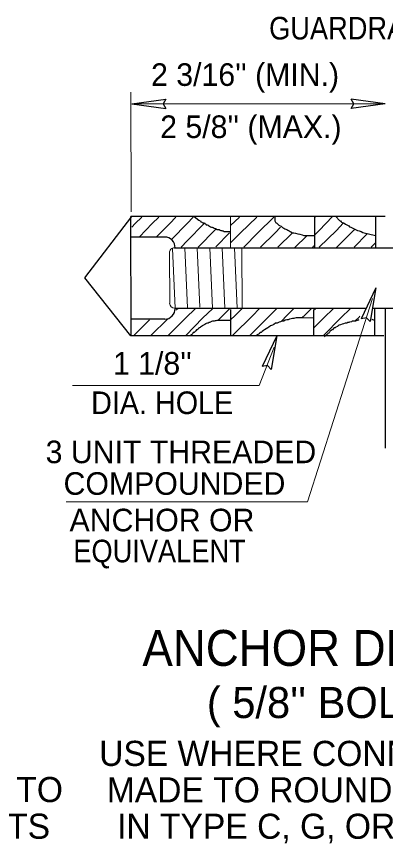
# Model space of a CAD drawing. Extents: x -13 to 934, y -9 to 295.
# Drawn here: x 638.04 to 656.88, y 109.76 to 152.02 of the extents above; entities that cross this region are included whole.
import ezdxf

# ---------------------------------------------------------------- set-up
doc = ezdxf.new("R2010")
doc.units = 0
doc.header["$LTSCALE"] = 0.51
doc.layers.add('1', color=7, linetype='Continuous', lineweight=13)

msp = doc.modelspace()

# ---------------------------------------------------------------- linework, layer by layer
at = {"layer": '1'}
for p, q in [((643.8909, 142.0369), (643.8797, 148.1573)), ((656.8668, 147.5585), (643.9358, 147.5585)), ((644.9751, 141.4387), (645.3137, 141.7662)), ((645.8678, 141.4387), (646.1826, 141.7662)), ((646.7477, 141.4387), (647.0641, 141.7662)), ((648.9617, 141.7662), (648.9617, 140.1953)), ((648.9722, 141.3475), (649.4244, 141.7662)), ((650.3612, 140.964), (651.1755, 141.7662)), ((653.2526, 141.7199), (653.3102, 141.7991)), ((644.3201, 140.7607), (644.9751, 141.4387)), ((645.1897, 140.7607), (645.8678, 141.4387)), ((645.9694, 140.6477), (646.7477, 141.4387)), ((646.7477, 140.5565), (647.6173, 141.4387)), ((654.3711, 141.088), (654.721, 141.4605)), ((647.3117, 140.2403), (648.193, 141.1435)), ((648.2154, 140.2515), (648.9161, 140.964)), ((649.6397, 140.2297), (650.3612, 140.964)), ((651.3774, 140.2297), (652.1348, 140.964)), ((652.2582, 140.2178), (652.8697, 140.8062)), ((653.5023, 140.2297), (654.3711, 141.088)), ((654.3711, 140.2178), (655.2518, 141.088)), ((655.2518, 141.088), (655.3087, 141.1435)), ((655.275, 140.2297), (655.9524, 140.9183)), ((646.4427, 140.2403), (646.7477, 140.5565)), ((656.1564, 140.2297), (656.3597, 140.4442)), ((645.8678, 137.3722), (645.8558, 139.9472)), ((646.1447, 137.1147), (646.0087, 140.1743)), ((646.7758, 137.1422), (646.6397, 140.2017)), ((647.4062, 137.1702), (647.2716, 140.1953)), ((648.0402, 137.1239), (647.9034, 140.1953)), ((648.6713, 137.1239), (648.5353, 140.1953)), ((649.3032, 137.1239), (649.1672, 140.1953)), ((649.5703, 137.1239), (649.5486, 140.1953)), ((653.1509, 140.2178), (653.2189, 140.2978)), ((646.1826, 137.011), (646.273, 137.0776)), ((646.6917, 136.6155), (647.1552, 137.0776)), ((647.5612, 136.6155), (648.0466, 137.0776)), ((648.4539, 136.6155), (648.9161, 137.0776)), ((650.1018, 136.7389), (650.4294, 137.0776)), ((650.9833, 136.7389), (651.322, 137.0776)), ((651.8417, 136.7389), (652.1803, 137.0776)), ((652.7463, 136.7389), (653.0843, 137.0776)), ((653.2078, 136.9998), (653.3102, 137.0776)), ((654.6187, 136.6372), (655.0717, 137.0902)), ((644.0494, 135.7341), (644.827, 136.5138)), ((644.9182, 135.7341), (645.7428, 136.5488)), ((645.7989, 135.7341), (646.6917, 136.6155)), ((646.6917, 135.7235), (647.5612, 136.6155)), ((648.3523, 136.5138), (648.4539, 136.6155)), ((649.085, 135.7341), (650.1018, 136.7389)), ((650.1018, 135.8707), (650.9833, 136.7389)), ((651.5702, 136.4578), (651.8417, 136.7389)), ((652.6439, 136.6611), (652.7463, 136.7389)), ((653.693, 135.7011), (654.6187, 136.6372)), ((649.9778, 135.7341), (650.1018, 135.8707))]:
    msp.add_line(p, q, dxfattribs=at)
at = {"layer": '1', "lineweight": 25}
for p, q in [((643.9358, 147.5578), (645.6707, 147.7962)), ((643.9358, 147.5578), (645.6707, 147.3194)), ((656.8668, 147.5599), (655.1327, 147.7983)), ((656.8668, 147.5599), (655.1327, 147.3208)), ((656.8668, 141.8103), (643.8797, 141.8103)), ((643.8909, 135.7011), (643.8797, 141.8103)), ((653.2526, 141.7662), (653.2526, 140.1953)), ((656.3703, 141.7767), (656.3703, 140.2178)), ((645.63, 140.7388), (643.8797, 140.7388)), ((646.1047, 140.1953), (658.8661, 140.1953)), ((656.3887, 138.1533), (655.639, 136.5719)), ((656.3887, 138.1533), (656.0936, 136.4279)), ((646.1265, 137.1239), (655.9007, 137.1239)), ((648.9617, 137.0558), (648.9617, 135.7011)), ((653.2078, 137.0558), (653.2078, 135.7011)), ((656.2127, 137.1239), (658.8997, 137.1239)), ((656.3241, 137.1239), (656.3241, 135.7011)), ((656.8668, 137.0671), (656.8668, 129.9634)), ((645.6188, 136.5488), (643.8909, 136.5488)), ((656.3241, 136.4914), (656.1979, 136.5332)), ((651.3367, 135.7103), (650.5869, 134.1289)), ((651.3367, 135.7103), (651.0415, 133.9849))]:
    msp.add_line(p, q, dxfattribs=at)
for points in [[(645.6707, 147.7962), (645.5367, 147.5557), (645.6707, 147.3194)], [(655.1327, 147.3208), (655.2666, 147.562), (655.1327, 147.7983)], [(656.7987, 135.7011), (643.8797, 135.7011), (641.5305, 138.6597), (643.9358, 141.8103)], [(647.1097, 141.8103), (647.3467, 141.6069), (647.3803, 141.5957), (647.4258, 141.5733), (647.4371, 141.5733), (647.4595, 141.5284), (647.5044, 141.5172), (647.5149, 141.4947), (647.5612, 141.4822), (647.6062, 141.4717), (647.651, 141.4605), (647.6741, 141.4267), (647.7078, 141.4155), (647.719, 141.3805), (647.7758, 141.3699), (647.8207, 141.3587), (647.8326, 141.3475), (647.8544, 141.3251), (647.8999, 141.3027), (647.9447, 141.2676), (647.9897, 141.2571), (648.0241, 141.2571), (648.0808, 141.2347), (648.1377, 141.201), (648.193, 141.1898), (648.2842, 141.1435), (648.306, 141.1435), (648.3852, 141.1329), (648.4406, 141.0992), (648.4652, 141.088), (648.5213, 141.088), (648.5549, 141.0776), (648.5892, 141.0776), (648.6334, 141.0418), (648.6678, 141.0418), (648.7246, 141.0418), (648.7464, 141.0418), (648.7582, 141.0418), (648.8032, 141.0418), (648.8375, 141.0418), (648.86, 141.0418), (648.86, 141.0418), (648.9055, 141.0418), (648.9161, 141.0313), (648.9617, 141.0313)], [(651.2308, 141.7991), (651.2308, 141.6975), (651.2308, 141.6645), (651.2308, 141.6302), (651.2308, 141.5957), (651.2308, 141.5733), (651.2435, 141.5508), (651.2652, 141.5172), (651.2652, 141.4947), (651.2996, 141.4822), (651.3326, 141.4605), (651.3901, 141.4155), (651.435, 141.3587), (651.4687, 141.3475), (651.5472, 141.3027), (651.6166, 141.2347), (651.6832, 141.2115), (651.7399, 141.1792), (651.8417, 141.1329), (651.8866, 141.0992), (651.9657, 141.0656), (652.0107, 141.0313), (652.0555, 141.0201), (652.1348, 140.9758), (652.2027, 140.964), (652.2813, 140.9534), (652.4069, 140.9183), (652.5078, 140.9078), (652.632, 140.8734), (652.7112, 140.8398), (652.8017, 140.8398), (652.8809, 140.8398), (652.9258, 140.8398), (652.9588, 140.8398), (652.9826, 140.8398), (652.9937, 140.8398), (653.0274, 140.8398), (653.0492, 140.8398), (653.0843, 140.8398), (653.0956, 140.8398), (653.1292, 140.8398), (653.1509, 140.8398), (653.1845, 140.8398), (653.2078, 140.8398), (653.242, 140.8398)], [(654.3486, 141.7991), (654.5402, 141.5957), (654.5632, 141.5838), (654.5752, 141.5733), (654.6187, 141.5284), (654.6313, 141.5172), (654.6761, 141.4947), (654.721, 141.4717), (654.7442, 141.4717), (654.7778, 141.4605), (654.8339, 141.4043), (654.9026, 141.3699), (655.0043, 141.3251), (655.0485, 141.2676), (655.1172, 141.2571), (655.2175, 141.2115), (655.2862, 141.1792), (655.343, 141.1435), (655.4439, 141.088), (655.5337, 141.0776), (655.6354, 141.0313), (655.7267, 140.9864), (656.3703, 140.8398)], [(653.1845, 136.6043), (652.7, 136.6267), (652.632, 136.6267), (652.5639, 136.6267), (652.5191, 136.6267), (652.4622, 136.6267), (652.4069, 136.6155), (652.3607, 136.6155), (652.3164, 136.6155), (652.2582, 136.6043), (652.2027, 136.5817), (652.1348, 136.5817), (652.0682, 136.5699), (651.977, 136.5488), (651.9195, 136.5251), (651.8417, 136.5138), (651.7512, 136.5026), (651.6832, 136.4578), (651.5814, 136.4465), (651.5149, 136.4122), (651.4454, 136.4002), (651.3557, 136.356), (651.2652, 136.3448), (651.1755, 136.2768), (651.1187, 136.2432), (651.0163, 136.2208), (650.9265, 136.152), (650.8704, 136.119), (650.7905, 136.0628), (650.7001, 136.0062), (650.6439, 135.9829), (650.5871, 135.9268), (650.531, 135.8812), (650.4869, 135.8812), (650.4518, 135.8357), (650.4412, 135.8252), (650.4294, 135.8132), (650.3964, 135.7922), (650.3612, 135.7796), (650.3612, 135.7691), (650.3612, 135.7691), (650.3164, 135.7579), (650.3052, 135.7341), (650.3052, 135.7235), (650.2827, 135.7117)], [(655.4085, 136.4914), (655.5123, 136.5227), (655.343, 136.4578), (655.2862, 136.4578), (655.1845, 136.4465), (655.1396, 136.4122), (655.0485, 136.4002), (655.0156, 136.3897), (654.958, 136.3785), (654.9138, 136.356), (654.8563, 136.3448), (654.8227, 136.3448), (654.7442, 136.3217), (654.6761, 136.2985), (654.5752, 136.2648), (654.5169, 136.2432), (654.4615, 136.2208), (654.4279, 136.1751), (654.3486, 136.152), (654.315, 136.119), (654.2813, 136.119), (654.2245, 136.0734), (654.1677, 136.0062), (654.146, 136.0062), (654.1123, 135.9829), (654.0548, 135.9374), (654.0443, 135.9044), (654.0099, 135.8812), (653.9882, 135.8476), (653.9426, 135.8252), (653.9194, 135.7922), (653.897, 135.7796), (653.897, 135.7691), (653.862, 135.7579), (653.8402, 135.7235), (653.8066, 135.7117), (653.7842, 135.678), (653.7842, 135.6668), (653.7736, 135.6562), (653.7842, 135.6668)], [(656.0936, 136.4279), (655.9045, 136.629), (655.639, 136.5719)], [(648.9497, 136.4914), (648.5213, 136.4914), (648.4652, 136.4914), (648.4539, 136.4914), (648.4076, 136.4914), (648.3852, 136.4914), (648.3523, 136.4914), (648.3284, 136.4914), (648.2954, 136.4914), (648.2723, 136.4914), (648.2154, 136.4682), (648.1825, 136.4682), (648.1377, 136.4578), (648.0697, 136.4465), (648.0466, 136.4465), (648.0023, 136.436), (647.956, 136.4122), (647.9447, 136.4002), (647.8999, 136.3897), (647.8768, 136.3897), (647.8326, 136.356), (647.7871, 136.3448), (647.7302, 136.3342), (647.7078, 136.3217), (647.6636, 136.288), (647.6173, 136.2648), (647.5612, 136.2326), (647.5381, 136.2208), (647.4939, 136.1863), (647.4371, 136.152), (647.4258, 136.1302), (647.3803, 136.119), (647.3355, 136.0734), (647.3117, 136.0503), (647.2674, 136.0062), (647.2233, 136.0062), (647.1987, 135.9605), (647.1552, 135.9268), (647.1209, 135.8932), (647.1097, 135.8812), (647.0536, 135.8707), (647.0409, 135.8252), (647.0079, 135.7922), (646.9967, 135.7796), (646.9854, 135.7691), (646.9512, 135.7579), (646.928, 135.7341), (646.928, 135.7235), (646.928, 135.7117)], [(651.0415, 133.9849), (650.8524, 134.1861), (650.5869, 134.1289)]]:
    msp.add_lwpolyline(points, dxfattribs=at)
at = {"layer": '1'}
for points in [[(643.9238, 141.2571), (644.1047, 141.4387), (644.4329, 141.7662)], [(648.9722, 140.4548), (649.4707, 140.964), (650.3052, 141.7662)], [(653.275, 140.8734), (653.4896, 141.088), (654.1789, 141.7991)], [(650.4981, 140.2297), (651.2435, 140.964), (651.5253, 141.2571)], [(656.2188, 137.6174), (652.8992, 127.2128), (640.5767, 127.2128)], [(648.9722, 136.5138), (649.2099, 136.7389), (649.5486, 137.0776)], [(653.2189, 136.119), (653.7497, 136.6372), (654.2013, 137.0902)], [(655.3542, 136.4914), (655.5121, 136.6372), (655.5751, 136.706)], [(651.2041, 135.1272), (650.4242, 133.1592), (640.8963, 133.1721)]]:
    msp.add_lwpolyline(points, dxfattribs=at)
at = {"layer": '1', "lineweight": 25}
for centre, start, end in [((645.6115, 140.2295), 357.19363, 90), ((645.6115, 137.0804), 270, 2.80637)]:
    msp.add_arc(centre, 0.5249, start, end, dxfattribs=at)
at = {"layer": '1'}
for centre, start, end in [((646.109, 139.9465), 90, 180.78482), ((646.1158, 137.3737), 180, 270)]:
    msp.add_arc(centre, 0.2573, start, end, dxfattribs=at)

# ---------------------------------------------------------------- texts
for s, height, width, p in [('GUARDRAIL', 1.155, 0.9, (650.9375, 150.8501)), ('DIA. HOLE', 1.155, 0.95, (641.8512, 131.7057)), ('EQUIVALENT', 1.155, 0.9, (640.9394, 124.1277)), ('ANCHOR DEVICE', 1.833, 0.95, (644.4696, 118.8361))]:
    msp.add_text(s, height=height, dxfattribs=dict(at, width=width)).set_placement(p)
for s, height, p in [("2 3/16'' (MIN.)", 1.155, (644.91, 148.4777)), ("2 5/8'' (MAX.)", 1.155, (645.3773, 145.8129)), ("1 1/8''", 1.155, (642.9651, 133.7194)), ('3 UNIT THREADED', 1.155, (639.5285, 129.1943)), ('COMPOUNDED', 1.155, (640.4432, 127.5782)), ('ANCHOR OR', 1.155, (640.7483, 125.712)), ("( 5/8'' BOLT )", 1.59, (647.7584, 116.168)), ('USE WHERE CONNECTION IS ', 1.283, (642.2608, 113.7218)), ('TO BRIDGE PIER,  BRIDGE CURB,  OR TO', 1.283, (606.2861, 111.8736)), ('MADE TO ROUND PIERS, AS ', 1.283, (642.6498, 111.859)), ('CONCRETE PARAPET IN LIEU OF BOLTS', 1.283, (606.1988, 110.0003)), ('IN TYPE C, G, OR GE UNIT.', 1.283, (643.1752, 109.9979))]:
    msp.add_text(s, height=height, dxfattribs=at).set_placement(p)

doc.saveas('drawing.dxf')
